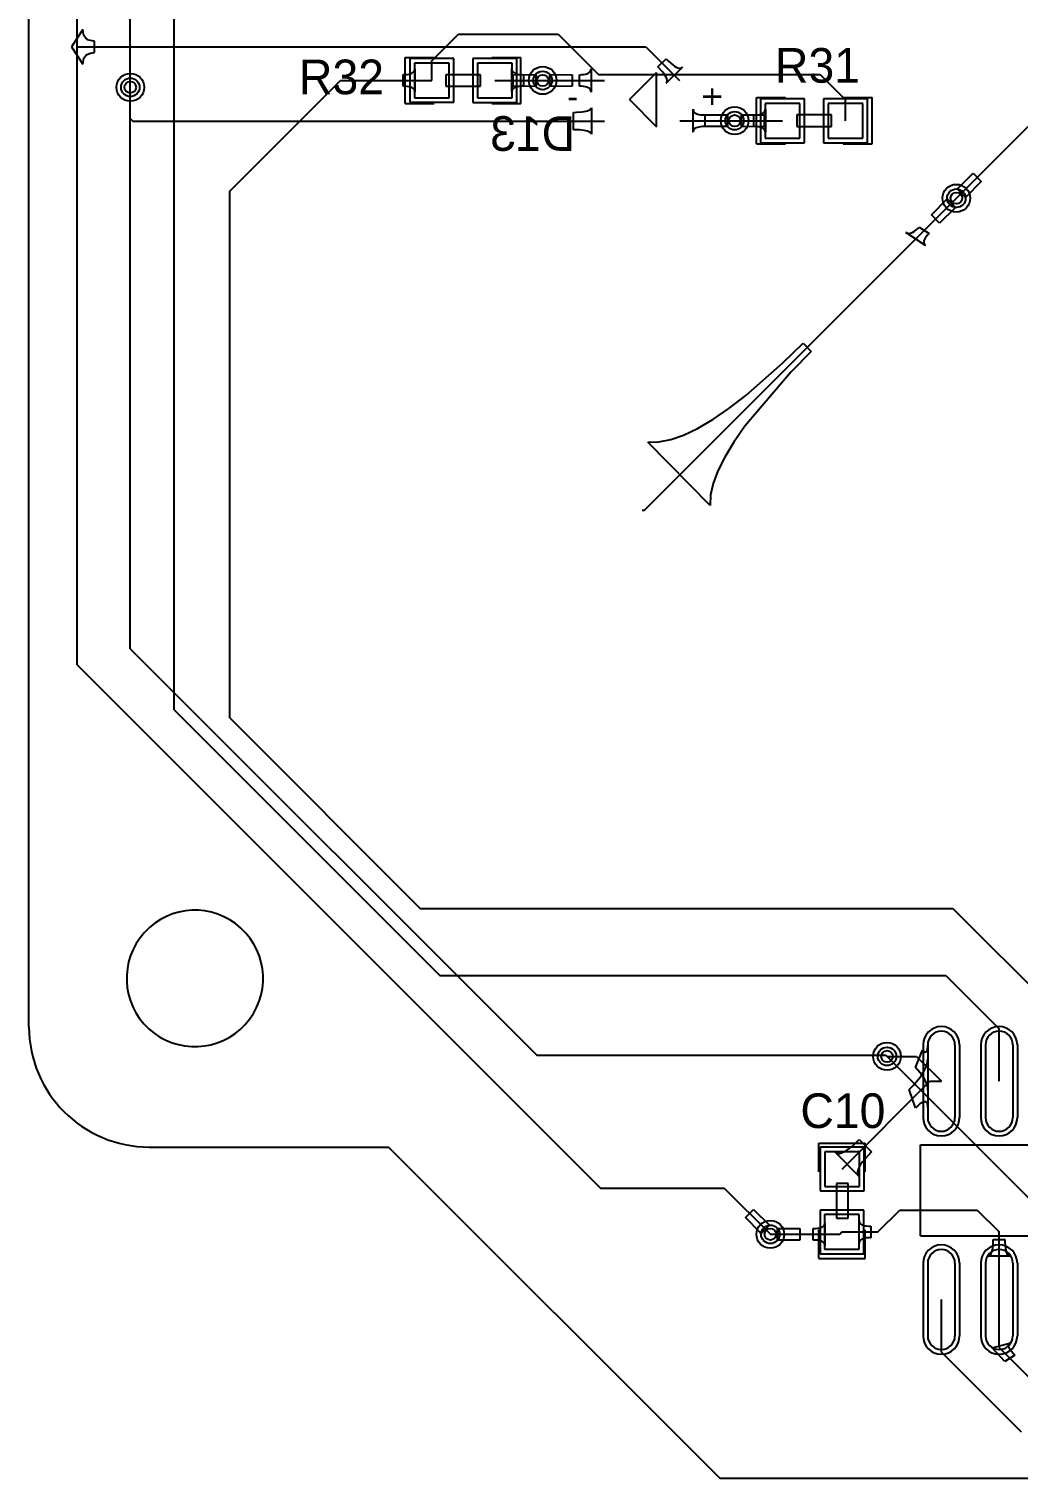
# Model space of a CAD drawing. Extents: x 44 to 130, y 28 to 128.
# Drawn here: x 44.45 to 66.19, y 29.91 to 61.78 of the extents above; entities that cross this region are included whole.
import ezdxf

# ---------------------------------------------------------------- set-up
doc = ezdxf.new("R2010")
doc.units = 0
doc.layers.get('0').update_dxf_attribs({"linetype": 'CONTINUOUS'})
for name, color, linetype in [('BOTTOMLAYER', 5, 'CONTINUOUS'), ('BOTTOMOVERLAY', 54, 'CONTINUOUS'), ('BOTTOMSOLDER', 6, 'CONTINUOUS'), ('KEEPOUTLAYER', 6, 'CONTINUOUS'), ('MULTILAYER', 9, 'CONTINUOUS'), ('TOPLAYER', 1, 'CONTINUOUS'), ('TOPOVERLAY', 2, 'CONTINUOUS'), ('TOPPASTE', 8, 'CONTINUOUS'), ('TOPSOLDER', 216, 'CONTINUOUS')]:
    doc.layers.add(name, color=color, linetype=linetype)

# ---------------------------------------------------------------- blocks, each defined once
blk = doc.blocks.new('0603__9')
at = {"layer": 'TOPLAYER'}
for p, q in [((-1.0668, 0.381), (-1.0668, -0.381)), ((-0.3048, 0.381), (-1.0668, 0.381)), ((-0.3048, -0.381), (-0.3048, 0.381)), ((0.3175, 0.379374), (0.3175, -0.382626)), ((1.0795, 0.379374), (0.3175, 0.379374)), ((1.0795, -0.382626), (1.0795, 0.379374)), ((-1.0668, -0.381), (-0.3048, -0.381)), ((0.3175, -0.382626), (1.0795, -0.382626))]:
    blk.add_line(p, q, dxfattribs=at)
for centre in [(-0.6858, 0), (0.6985, -0.001626)]:
    blk.add_circle(centre, 0, dxfattribs=at)
at = {"layer": 'TOPOVERLAY'}
for p, q in [((-1.27, 0.506374), (-0.635, 0.506374)), ((-1.27, 0.506374), (-1.27, -0.509626)), ((0.635, 0.506374), (1.27, 0.506374)), ((1.27, 0.506374), (1.27, -0.509626)), ((-0.380395, 0.12066), (-0.380395, -0.13334)), ((0.381605, 0.12066), (-0.380395, 0.12066)), ((0.381605, -0.13334), (0.381605, 0.12066)), ((-0.380395, -0.13334), (0.381605, -0.13334)), ((-1.27, -0.509626), (-0.635, -0.509626)), ((0.635, -0.509626), (1.27, -0.509626))]:
    blk.add_line(p, q, dxfattribs=at)
at = {"layer": 'TOPPASTE'}
for p, q in [((-1.0668, 0.381), (-1.0668, -0.381)), ((-0.3048, 0.381), (-1.0668, 0.381)), ((-0.3048, -0.381), (-0.3048, 0.381)), ((0.3175, 0.379374), (0.3175, -0.382626)), ((1.0795, 0.379374), (0.3175, 0.379374)), ((1.0795, -0.382626), (1.0795, 0.379374)), ((-1.0668, -0.381), (-0.3048, -0.381)), ((0.3175, -0.382626), (1.0795, -0.382626))]:
    blk.add_line(p, q, dxfattribs=at)
for centre in [(-0.6858, 0), (0.6985, -0.001626)]:
    blk.add_circle(centre, 0, dxfattribs=at)
at = {"layer": 'TOPSOLDER'}
for p, q in [((-1.1684, 0.4826), (-1.1684, -0.4826)), ((-0.2032, 0.4826), (-1.1684, 0.4826)), ((-0.2032, -0.4826), (-0.2032, 0.4826)), ((0.2159, 0.480974), (0.2159, -0.484226)), ((1.1811, 0.480974), (0.2159, 0.480974)), ((1.1811, -0.484226), (1.1811, 0.480974)), ((-1.1684, -0.4826), (-0.2032, -0.4826)), ((0.2159, -0.484226), (1.1811, -0.484226))]:
    blk.add_line(p, q, dxfattribs=at)
for centre in [(-0.6858, 0), (0.6985, -0.001626)]:
    blk.add_circle(centre, 0, dxfattribs=at)
blk = doc.blocks.new('LED_B_23')
at = {"layer": 'BOTTOMOVERLAY'}
for p, q in [((0.0254, 0.2794), (-0.5715, -0.3175)), ((0.0254, 0.2794), (0.6223, -0.3175)), ((-0.5715, -0.3175), (0.6223, -0.3175))]:
    blk.add_line(p, q, dxfattribs=at)
at = {"layer": 'BOTTOMOVERLAY', "text_generation_flag": 2}
for s, rotation, p in [('-', 90, (0.254, 1.651)), ('+', 180, (-0.127, -1.27))]:
    blk.add_text(s, height=0.5588, rotation=rotation, dxfattribs=at).set_placement(p)
blk = doc.blocks.new('LC_SOP_16_150MIL_62')
at = {"layer": 'TOPLAYER'}
for p, q in [((-4.744997, 1.600002), (-4.744997, 3.200004)), ((-4.144998, 1.600002), (-4.144998, 3.200004)), ((-3.474997, 1.600002), (-3.474997, 3.200004)), ((-2.874998, 1.600002), (-2.874998, 3.200004)), ((-2.204997, 1.600002), (-2.204997, 3.200004)), ((-1.604998, 1.600002), (-1.604998, 3.200004)), ((-0.934997, 1.600002), (-0.934997, 3.200004)), ((-0.334998, 1.600002), (-0.334998, 3.200004)), ((0.335003, 1.600002), (0.335003, 3.200004)), ((0.935002, 1.600002), (0.935002, 3.200004)), ((1.605003, 1.600002), (1.605003, 3.200004)), ((2.205002, 1.600002), (2.205002, 3.200004)), ((2.875003, 1.600002), (2.875003, 3.200004)), ((3.475002, 1.600002), (3.475002, 3.200004)), ((4.145003, 1.600002), (4.145003, 3.200004)), ((4.745002, 1.600002), (4.745002, 3.200004)), ((-4.744997, -3.199999), (-4.744997, -1.599997)), ((-4.144998, -3.199999), (-4.144998, -1.599997)), ((-3.474997, -3.199999), (-3.474997, -1.599997)), ((-2.874998, -3.199999), (-2.874998, -1.599997)), ((-2.204997, -3.199999), (-2.204997, -1.599997)), ((-1.604998, -3.199999), (-1.604998, -1.599997)), ((-0.934997, -3.199999), (-0.934997, -1.599997)), ((-0.334998, -3.199999), (-0.334998, -1.599997)), ((0.335003, -3.199999), (0.335003, -1.599997)), ((0.935002, -3.199999), (0.935002, -1.599997)), ((1.605003, -3.199999), (1.605003, -1.599997)), ((2.205002, -3.199999), (2.205002, -1.599997)), ((2.875003, -3.199999), (2.875003, -1.599997)), ((3.475002, -3.199999), (3.475002, -1.599997)), ((4.145003, -3.199999), (4.145003, -1.599997)), ((4.745002, -3.199999), (4.745002, -1.599997))]:
    blk.add_line(p, q, dxfattribs=at)
for centre in [(-4.444997, 2.400003), (-3.174997, 2.400003), (-1.904997, 2.400003), (-0.634997, 2.400003), (0.635003, 2.400003), (1.905003, 2.400003), (3.175003, 2.400003), (4.445003, 2.400003), (-4.444997, -2.399998), (-3.174997, -2.399998), (-1.904997, -2.399998), (-0.634997, -2.399998), (0.635003, -2.399998), (1.905003, -2.399998), (3.175003, -2.399998), (4.445003, -2.399998)]:
    blk.add_circle(centre, 0, dxfattribs=at)
for centre, start, end in [((-4.444997, 3.200004), 0, -180), ((-3.174997, 3.200004), 0, -180), ((-1.904997, 3.200004), 0, -180), ((-0.634997, 3.200004), 0, -180), ((0.635003, 3.200004), 0, -180), ((1.905003, 3.200004), 0, -180), ((3.175003, 3.200004), 0, -180), ((4.445003, 3.200004), 0, -180), ((-4.444997, 1.600002), -180, 0), ((-3.174997, 1.600002), -180, 0), ((-1.904997, 1.600002), -180, 0), ((-0.634997, 1.600002), -180, 0), ((0.635003, 1.600002), -180, 0), ((1.905003, 1.600002), -180, 0), ((3.175003, 1.600002), -180, 0), ((4.445003, 1.600002), -180, 0), ((-4.444997, -1.599997), 0, -180), ((-3.174997, -1.599997), 0, -180), ((-1.904997, -1.599997), 0, -180), ((-0.634997, -1.599997), 0, -180), ((0.635003, -1.599997), 0, -180), ((1.905003, -1.599997), 0, -180), ((3.175003, -1.599997), 0, -180), ((4.445003, -1.599997), 0, -180), ((-4.444997, -3.199999), -180, 0), ((-3.174997, -3.199999), -180, 0), ((-1.904997, -3.199999), -180, 0), ((-0.634997, -3.199999), -180, 0), ((0.635003, -3.199999), -180, 0), ((1.905003, -3.199999), -180, 0), ((3.175003, -3.199999), -180, 0), ((4.445003, -3.199999), -180, 0)]:
    blk.add_arc(centre, 0.299999, start, end, dxfattribs=at)
at = {"layer": 'TOPOVERLAY'}
for p, q in [((4.9, 1.000001), (-4.9, 1.000001)), ((-4.9, 1.000001), (-4.9, -1.000001)), ((4.9, 1.000001), (4.9, -1.000001)), ((4.9, -1.000001), (-4.9, -1.000001))]:
    blk.add_line(p, q, dxfattribs=at)
blk.add_circle((-4.9, -1.124999), 0.15, dxfattribs=at)
at = {"layer": 'TOPPASTE'}
for p, q in [((-4.744997, 1.600002), (-4.744997, 3.200004)), ((-4.144998, 1.600002), (-4.144998, 3.200004)), ((-3.474997, 1.600002), (-3.474997, 3.200004)), ((-2.874998, 1.600002), (-2.874998, 3.200004)), ((-2.204997, 1.600002), (-2.204997, 3.200004)), ((-1.604998, 1.600002), (-1.604998, 3.200004)), ((-0.934997, 1.600002), (-0.934997, 3.200004)), ((-0.334998, 1.600002), (-0.334998, 3.200004)), ((0.335003, 1.600002), (0.335003, 3.200004)), ((0.935002, 1.600002), (0.935002, 3.200004)), ((1.605003, 1.600002), (1.605003, 3.200004)), ((2.205002, 1.600002), (2.205002, 3.200004)), ((2.875003, 1.600002), (2.875003, 3.200004)), ((3.475002, 1.600002), (3.475002, 3.200004)), ((4.145003, 1.600002), (4.145003, 3.200004)), ((4.745002, 1.600002), (4.745002, 3.200004)), ((-4.744997, -3.199999), (-4.744997, -1.599997)), ((-4.144998, -3.199999), (-4.144998, -1.599997)), ((-3.474997, -3.199999), (-3.474997, -1.599997)), ((-2.874998, -3.199999), (-2.874998, -1.599997)), ((-2.204997, -3.199999), (-2.204997, -1.599997)), ((-1.604998, -3.199999), (-1.604998, -1.599997)), ((-0.934997, -3.199999), (-0.934997, -1.599997)), ((-0.334998, -3.199999), (-0.334998, -1.599997)), ((0.335003, -3.199999), (0.335003, -1.599997)), ((0.935002, -3.199999), (0.935002, -1.599997)), ((1.605003, -3.199999), (1.605003, -1.599997)), ((2.205002, -3.199999), (2.205002, -1.599997)), ((2.875003, -3.199999), (2.875003, -1.599997)), ((3.475002, -3.199999), (3.475002, -1.599997)), ((4.145003, -3.199999), (4.145003, -1.599997)), ((4.745002, -3.199999), (4.745002, -1.599997))]:
    blk.add_line(p, q, dxfattribs=at)
for centre in [(-4.444997, 2.400003), (-3.174997, 2.400003), (-1.904997, 2.400003), (-0.634997, 2.400003), (0.635003, 2.400003), (1.905003, 2.400003), (3.175003, 2.400003), (4.445003, 2.400003), (-4.444997, -2.399998), (-3.174997, -2.399998), (-1.904997, -2.399998), (-0.634997, -2.399998), (0.635003, -2.399998), (1.905003, -2.399998), (3.175003, -2.399998), (4.445003, -2.399998)]:
    blk.add_circle(centre, 0, dxfattribs=at)
for centre, start, end in [((-4.444997, 3.200004), 0, -180), ((-3.174997, 3.200004), 0, -180), ((-1.904997, 3.200004), 0, -180), ((-0.634997, 3.200004), 0, -180), ((0.635003, 3.200004), 0, -180), ((1.905003, 3.200004), 0, -180), ((3.175003, 3.200004), 0, -180), ((4.445003, 3.200004), 0, -180), ((-4.444997, 1.600002), -180, 0), ((-3.174997, 1.600002), -180, 0), ((-1.904997, 1.600002), -180, 0), ((-0.634997, 1.600002), -180, 0), ((0.635003, 1.600002), -180, 0), ((1.905003, 1.600002), -180, 0), ((3.175003, 1.600002), -180, 0), ((4.445003, 1.600002), -180, 0), ((-4.444997, -1.599997), 0, -180), ((-3.174997, -1.599997), 0, -180), ((-1.904997, -1.599997), 0, -180), ((-0.634997, -1.599997), 0, -180), ((0.635003, -1.599997), 0, -180), ((1.905003, -1.599997), 0, -180), ((3.175003, -1.599997), 0, -180), ((4.445003, -1.599997), 0, -180), ((-4.444997, -3.199999), -180, 0), ((-3.174997, -3.199999), -180, 0), ((-1.904997, -3.199999), -180, 0), ((-0.634997, -3.199999), -180, 0), ((0.635003, -3.199999), -180, 0), ((1.905003, -3.199999), -180, 0), ((3.175003, -3.199999), -180, 0), ((4.445003, -3.199999), -180, 0)]:
    blk.add_arc(centre, 0.299999, start, end, dxfattribs=at)
at = {"layer": 'TOPSOLDER'}
for p, q in [((-4.846597, 1.600002), (-4.846597, 3.200004)), ((-4.043398, 1.600002), (-4.043398, 3.200004)), ((-3.576597, 1.600002), (-3.576597, 3.200004)), ((-2.773398, 1.600002), (-2.773398, 3.200004)), ((-2.306597, 1.600002), (-2.306597, 3.200004)), ((-1.503398, 1.600002), (-1.503398, 3.200004)), ((-1.036597, 1.600002), (-1.036597, 3.200004)), ((-0.233398, 1.600002), (-0.233398, 3.200004)), ((0.233403, 1.600002), (0.233403, 3.200004)), ((1.036602, 1.600002), (1.036602, 3.200004)), ((1.503403, 1.600002), (1.503403, 3.200004)), ((2.306602, 1.600002), (2.306602, 3.200004)), ((2.773403, 1.600002), (2.773403, 3.200004)), ((3.576602, 1.600002), (3.576602, 3.200004)), ((4.043403, 1.600002), (4.043403, 3.200004)), ((4.846602, 1.600002), (4.846602, 3.200004)), ((-4.846597, -3.199999), (-4.846597, -1.599997)), ((-4.043398, -3.199999), (-4.043398, -1.599997)), ((-3.576597, -3.199999), (-3.576597, -1.599997)), ((-2.773398, -3.199999), (-2.773398, -1.599997)), ((-2.306597, -3.199999), (-2.306597, -1.599997)), ((-1.503398, -3.199999), (-1.503398, -1.599997)), ((-1.036597, -3.199999), (-1.036597, -1.599997)), ((-0.233398, -3.199999), (-0.233398, -1.599997)), ((0.233403, -3.199999), (0.233403, -1.599997)), ((1.036602, -3.199999), (1.036602, -1.599997)), ((1.503403, -3.199999), (1.503403, -1.599997)), ((2.306602, -3.199999), (2.306602, -1.599997)), ((2.773403, -3.199999), (2.773403, -1.599997)), ((3.576602, -3.199999), (3.576602, -1.599997)), ((4.043403, -3.199999), (4.043403, -1.599997)), ((4.846602, -3.199999), (4.846602, -1.599997))]:
    blk.add_line(p, q, dxfattribs=at)
for centre in [(-4.444997, 2.400003), (-3.174997, 2.400003), (-1.904997, 2.400003), (-0.634997, 2.400003), (0.635003, 2.400003), (1.905003, 2.400003), (3.175003, 2.400003), (4.445003, 2.400003), (-4.444997, -2.399998), (-3.174997, -2.399998), (-1.904997, -2.399998), (-0.634997, -2.399998), (0.635003, -2.399998), (1.905003, -2.399998), (3.175003, -2.399998), (4.445003, -2.399998)]:
    blk.add_circle(centre, 0, dxfattribs=at)
for centre, start, end in [((-4.444997, 3.200004), 0, -180), ((-3.174997, 3.200004), 0, -180), ((-1.904997, 3.200004), 0, -180), ((-0.634997, 3.200004), 0, -180), ((0.635003, 3.200004), 0, -180), ((1.905003, 3.200004), 0, -180), ((3.175003, 3.200004), 0, -180), ((4.445003, 3.200004), 0, -180), ((-4.444997, 1.600002), -180, 0), ((-3.174997, 1.600002), -180, 0), ((-1.904997, 1.600002), -180, 0), ((-0.634997, 1.600002), -180, 0), ((0.635003, 1.600002), -180, 0), ((1.905003, 1.600002), -180, 0), ((3.175003, 1.600002), -180, 0), ((4.445003, 1.600002), -180, 0), ((-4.444997, -1.599997), 0, -180), ((-3.174997, -1.599997), 0, -180), ((-1.904997, -1.599997), 0, -180), ((-0.634997, -1.599997), 0, -180), ((0.635003, -1.599997), 0, -180), ((1.905003, -1.599997), 0, -180), ((3.175003, -1.599997), 0, -180), ((4.445003, -1.599997), 0, -180), ((-4.444997, -3.199999), -180, 0), ((-3.174997, -3.199999), -180, 0), ((-1.904997, -3.199999), -180, 0), ((-0.634997, -3.199999), -180, 0), ((0.635003, -3.199999), -180, 0), ((1.905003, -3.199999), -180, 0), ((3.175003, -3.199999), -180, 0), ((4.445003, -3.199999), -180, 0)]:
    blk.add_arc(centre, 0.401599, start, end, dxfattribs=at)
blk = doc.blocks.new('0603__72')
at = {"layer": 'TOPLAYER'}
for p, q in [((-1.0668, 0.381), (-1.0668, -0.381)), ((-0.3048, 0.381), (-1.0668, 0.381)), ((-0.3048, -0.381), (-0.3048, 0.381)), ((0.3175, 0.379374), (0.3175, -0.382626)), ((1.0795, 0.379374), (0.3175, 0.379374)), ((1.0795, -0.382626), (1.0795, 0.379374)), ((-1.0668, -0.381), (-0.3048, -0.381)), ((0.3175, -0.382626), (1.0795, -0.382626))]:
    blk.add_line(p, q, dxfattribs=at)
for centre in [(-0.6858, 0), (0.6985, -0.001626)]:
    blk.add_circle(centre, 0, dxfattribs=at)
at = {"layer": 'TOPOVERLAY'}
for p, q in [((-0.635, 0.506374), (-1.27, 0.506374)), ((-1.27, 0.506374), (-1.27, -0.509626)), ((1.27, 0.506374), (0.635, 0.506374)), ((1.27, 0.506374), (1.27, -0.509626)), ((-0.380322, 0.125377), (-0.380322, -0.128623)), ((0.381678, 0.125377), (-0.380322, 0.125377)), ((0.381678, -0.128623), (0.381678, 0.125377)), ((-0.380322, -0.128623), (0.381678, -0.128623)), ((-0.635, -0.509626), (-1.27, -0.509626)), ((1.27, -0.509626), (0.635, -0.509626))]:
    blk.add_line(p, q, dxfattribs=at)
at = {"layer": 'TOPPASTE'}
for p, q in [((-1.0668, 0.381), (-1.0668, -0.381)), ((-0.3048, 0.381), (-1.0668, 0.381)), ((-0.3048, -0.381), (-0.3048, 0.381)), ((0.3175, 0.379374), (0.3175, -0.382626)), ((1.0795, 0.379374), (0.3175, 0.379374)), ((1.0795, -0.382626), (1.0795, 0.379374)), ((-1.0668, -0.381), (-0.3048, -0.381)), ((0.3175, -0.382626), (1.0795, -0.382626))]:
    blk.add_line(p, q, dxfattribs=at)
for centre in [(-0.6858, 0), (0.6985, -0.001626)]:
    blk.add_circle(centre, 0, dxfattribs=at)
at = {"layer": 'TOPSOLDER'}
for p, q in [((-1.1684, 0.4826), (-1.1684, -0.4826)), ((-0.2032, 0.4826), (-1.1684, 0.4826)), ((-0.2032, -0.4826), (-0.2032, 0.4826)), ((0.2159, 0.480974), (0.2159, -0.484226)), ((1.1811, 0.480974), (0.2159, 0.480974)), ((1.1811, -0.484226), (1.1811, 0.480974)), ((-1.1684, -0.4826), (-0.2032, -0.4826)), ((0.2159, -0.484226), (1.1811, -0.484226))]:
    blk.add_line(p, q, dxfattribs=at)
for centre in [(-0.6858, 0), (0.6985, -0.001626)]:
    blk.add_circle(centre, 0, dxfattribs=at)
blk = doc.blocks.new('0603__73')
at = {"layer": 'TOPLAYER'}
for p, q in [((-1.0668, 0.381), (-1.0668, -0.381)), ((-0.3048, 0.381), (-1.0668, 0.381)), ((-0.3048, -0.381), (-0.3048, 0.381)), ((0.3175, 0.379374), (0.3175, -0.382626)), ((1.0795, 0.379374), (0.3175, 0.379374)), ((1.0795, -0.382626), (1.0795, 0.379374)), ((-1.0668, -0.381), (-0.3048, -0.381)), ((0.3175, -0.382626), (1.0795, -0.382626))]:
    blk.add_line(p, q, dxfattribs=at)
for centre in [(-0.6858, 0), (0.6985, -0.001626)]:
    blk.add_circle(centre, 0, dxfattribs=at)
at = {"layer": 'TOPOVERLAY'}
for p, q in [((-1.27, 0.506374), (-0.635, 0.506374)), ((-1.27, -0.509626), (-1.27, 0.506374)), ((0.635, 0.506374), (1.27, 0.506374)), ((1.27, -0.509626), (1.27, 0.506374)), ((-0.380261, 0.125265), (-0.380261, -0.128735)), ((0.381739, 0.125265), (-0.380261, 0.125265)), ((0.381739, -0.128735), (0.381739, 0.125265)), ((-0.380261, -0.128735), (0.381739, -0.128735)), ((-1.27, -0.509626), (-0.635, -0.509626)), ((0.635, -0.509626), (1.27, -0.509626))]:
    blk.add_line(p, q, dxfattribs=at)
at = {"layer": 'TOPPASTE'}
for p, q in [((-1.0668, 0.381), (-1.0668, -0.381)), ((-0.3048, 0.381), (-1.0668, 0.381)), ((-0.3048, -0.381), (-0.3048, 0.381)), ((0.3175, 0.379374), (0.3175, -0.382626)), ((1.0795, 0.379374), (0.3175, 0.379374)), ((1.0795, -0.382626), (1.0795, 0.379374)), ((-1.0668, -0.381), (-0.3048, -0.381)), ((0.3175, -0.382626), (1.0795, -0.382626))]:
    blk.add_line(p, q, dxfattribs=at)
for centre in [(-0.6858, 0), (0.6985, -0.001626)]:
    blk.add_circle(centre, 0, dxfattribs=at)
at = {"layer": 'TOPSOLDER'}
for p, q in [((-1.1684, 0.4826), (-1.1684, -0.4826)), ((-0.2032, 0.4826), (-1.1684, 0.4826)), ((-0.2032, -0.4826), (-0.2032, 0.4826)), ((0.2159, 0.480974), (0.2159, -0.484226)), ((1.1811, 0.480974), (0.2159, 0.480974)), ((1.1811, -0.484226), (1.1811, 0.480974)), ((-1.1684, -0.4826), (-0.2032, -0.4826)), ((0.2159, -0.484226), (1.1811, -0.484226))]:
    blk.add_line(p, q, dxfattribs=at)
for centre in [(-0.6858, 0), (0.6985, -0.001626)]:
    blk.add_circle(centre, 0, dxfattribs=at)

msp = doc.modelspace()

# ---------------------------------------------------------------- linework, layer by layer
at = {"layer": 'BOTTOMLAYER'}
for p, q in [((45.509401, 61.382199), (45.509401, 79.441599)), ((45.636401, 61.763199), (45.382401, 61.382199)), ((45.638941, 61.714939), (45.636401, 61.763199)), ((45.646561, 61.671759), (45.638941, 61.714939)), ((45.659261, 61.633659), (45.646561, 61.671759)), ((45.677041, 61.600639), (45.659261, 61.633659)), ((45.699901, 61.572699), (45.677041, 61.600639)), ((45.727841, 61.549839), (45.699901, 61.572699)), ((45.760861, 61.532059), (45.727841, 61.549839)), ((45.798961, 61.519359), (45.760861, 61.532059)), ((45.842141, 61.511739), (45.798961, 61.519359)), ((45.890401, 61.509199), (45.842141, 61.511739)), ((45.890401, 61.255199), (45.890401, 61.509199)), ((45.382401, 61.382199), (45.382401, 61.382199)), ((45.382401, 61.382199), (45.382401, 61.382199)), ((45.382401, 61.382199), (45.382401, 61.382199)), ((45.382401, 61.382199), (45.382401, 61.382199)), ((45.382401, 61.382199), (45.382401, 61.382199)), ((45.382401, 61.382199), (45.382401, 61.382199)), ((45.382401, 61.382199), (45.382401, 61.382199)), ((45.382401, 61.382199), (45.382401, 61.382199)), ((45.382401, 61.382199), (45.382401, 61.382199)), ((45.382401, 61.382199), (45.382401, 61.382199)), ((45.382401, 61.382199), (45.636401, 61.001199)), ((45.509401, 61.382199), (58.014601, 61.382199)), ((45.509401, 47.793199), (45.509401, 61.382199)), ((45.677041, 61.163759), (45.699901, 61.191699)), ((45.699901, 61.191699), (45.727841, 61.214559)), ((45.727841, 61.214559), (45.760861, 61.232339)), ((45.760861, 61.232339), (45.798961, 61.245039)), ((45.798961, 61.245039), (45.842141, 61.252659)), ((45.842141, 61.252659), (45.890401, 61.255199)), ((58.014601, 61.382199), (58.755501, 60.641299)), ((45.636401, 61.001199), (45.638941, 61.049459)), ((45.638941, 61.049459), (45.646561, 61.092639)), ((45.646561, 61.092639), (45.659261, 61.130739)), ((45.659261, 61.130739), (45.677041, 61.163759)), ((56.798096, 60.852253), (56.805807, 60.873843)), ((56.805807, 60.873843), (56.808378, 60.897973)), ((56.808378, 60.897973), (56.808378, 60.389973)), ((58.276724, 60.94047), (58.45633, 61.120076)), ((58.370729, 60.839403), (58.276724, 60.94047)), ((58.45633, 61.120076), (58.508689, 61.069482)), ((58.815539, 60.937422), (58.459378, 60.581261)), ((58.508689, 61.069482), (58.602451, 60.989845)), ((58.602451, 60.989845), (58.64385, 60.960803)), ((58.64385, 60.960803), (58.681597, 60.938946)), ((58.681597, 60.938946), (58.715692, 60.924272)), ((58.715692, 60.924272), (58.746133, 60.916784)), ((58.746133, 60.916784), (58.772923, 60.91648)), ((58.772923, 60.91648), (58.796057, 60.923358)), ((58.796057, 60.923358), (58.815539, 60.937422)), ((55.743975, 60.643973), (57.101826, 60.643973)), ((55.898217, 60.511685), (55.898217, 60.776261)), ((55.898217, 60.776261), (55.903952, 60.775256)), ((55.903952, 60.775256), (55.91935, 60.774356)), ((55.91935, 60.774356), (56.390278, 60.770973)), ((56.390278, 60.770973), (56.390278, 60.516973)), ((56.55133, 60.770973), (56.600169, 60.772243)), ((56.55133, 60.516973), (56.55133, 60.770973)), ((56.600169, 60.772243), (56.643867, 60.776053)), ((56.643867, 60.776053), (56.682424, 60.782403)), ((56.682424, 60.782403), (56.71584, 60.791293)), ((56.71584, 60.791293), (56.744116, 60.802723)), ((56.744116, 60.802723), (56.76725, 60.816693)), ((56.76725, 60.816693), (56.785243, 60.833203)), ((56.785243, 60.833203), (56.798096, 60.852253)), ((58.406955, 60.794349), (58.370729, 60.839403)), ((58.435997, 60.752949), (58.406955, 60.794349)), ((58.457854, 60.715202), (58.435997, 60.752949)), ((58.472527, 60.681108), (58.457854, 60.715202)), ((58.459378, 60.581261), (58.473442, 60.600742)), ((58.480015, 60.650666), (58.472527, 60.681108)), ((58.473442, 60.600742), (58.48032, 60.623877)), ((58.48032, 60.623877), (58.480015, 60.650666)), ((46.677801, 59.807399), (46.677801, 60.493199)), ((56.390278, 60.516973), (55.898217, 60.511685)), ((56.600169, 60.515703), (56.55133, 60.516973)), ((56.643867, 60.511893), (56.600169, 60.515703)), ((56.682424, 60.505543), (56.643867, 60.511893)), ((56.71584, 60.496653), (56.682424, 60.505543)), ((56.744116, 60.485223), (56.71584, 60.496653)), ((56.76725, 60.471253), (56.744116, 60.485223)), ((56.785243, 60.454743), (56.76725, 60.471253)), ((56.798096, 60.435693), (56.785243, 60.454743)), ((56.805807, 60.414103), (56.798096, 60.435693)), ((56.808378, 60.389973), (56.805807, 60.414103)), ((56.42433, 59.942799), (56.490878, 59.943799)), ((56.42433, 59.561799), (56.42433, 59.942799)), ((56.490878, 59.943799), (56.605576, 59.95181)), ((56.605576, 59.95181), (56.65373, 59.958818)), ((56.65373, 59.958818), (56.695749, 59.96783)), ((56.695749, 59.96783), (56.731639, 59.978844)), ((56.731639, 59.978844), (56.761395, 59.991861)), ((56.761395, 59.991861), (56.78502, 60.00688)), ((56.78502, 60.00688), (56.802513, 60.023901)), ((56.802513, 60.023901), (56.813874, 60.042925)), ((56.813874, 60.042925), (56.813874, 59.461672)), ((59.051624, 59.504224), (59.051624, 60.012224)), ((59.051624, 60.012224), (59.054195, 59.988094)), ((59.054195, 59.988094), (59.061906, 59.966504)), ((59.061906, 59.966504), (59.074759, 59.947454)), ((59.074759, 59.947454), (59.092752, 59.930944)), ((59.092752, 59.930944), (59.115886, 59.916974)), ((59.115886, 59.916974), (59.144162, 59.905544)), ((59.144162, 59.905544), (59.177578, 59.896654)), ((46.677801, 59.807399), (46.732901, 59.752299)), ((46.677801, 48.148799), (46.677801, 59.807399)), ((46.732901, 59.752299), (57.104501, 59.752299)), ((58.761427, 59.758224), (59.963627, 59.758224)), ((59.115886, 59.599474), (59.092752, 59.585504)), ((59.144162, 59.610904), (59.115886, 59.599474)), ((59.177578, 59.619794), (59.144162, 59.610904)), ((59.177578, 59.896654), (59.216135, 59.890304)), ((59.216135, 59.626144), (59.177578, 59.619794)), ((59.216135, 59.890304), (59.259833, 59.886494)), ((59.259833, 59.629954), (59.216135, 59.626144)), ((59.259833, 59.886494), (59.308672, 59.885224)), ((59.308672, 59.631224), (59.259833, 59.629954)), ((59.308672, 59.885224), (59.308672, 59.631224)), ((59.317324, 59.885224), (59.809385, 59.890513)), ((59.317324, 59.631224), (59.317324, 59.885224)), ((59.788252, 59.627841), (59.317324, 59.631224)), ((59.80365, 59.626942), (59.788252, 59.627841)), ((59.809385, 59.625936), (59.80365, 59.626942)), ((59.809385, 59.890513), (59.809385, 59.625936)), ((56.551294, 59.557793), (56.42433, 59.561799)), ((56.605576, 59.552787), (56.551294, 59.557793)), ((56.65373, 59.545779), (56.605576, 59.552787)), ((56.695749, 59.536767), (56.65373, 59.545779)), ((56.731639, 59.525753), (56.695749, 59.536767)), ((56.761395, 59.512736), (56.731639, 59.525753)), ((56.78502, 59.497717), (56.761395, 59.512736)), ((56.802513, 59.480696), (56.78502, 59.497717)), ((56.813874, 59.461672), (56.802513, 59.480696)), ((59.054195, 59.528354), (59.051624, 59.504224)), ((59.061906, 59.549944), (59.054195, 59.528354)), ((59.074759, 59.568994), (59.061906, 59.549944)), ((59.092752, 59.585504), (59.074759, 59.568994)), ((57.980801, 51.196799), (64.838801, 58.054799)), ((64.291992, 57.687596), (64.636195, 58.039277)), ((64.636195, 58.039277), (64.823279, 57.852193)), ((64.471598, 57.50799), (64.291992, 57.687596)), ((64.806987, 57.838594), (64.471598, 57.50799)), ((64.818511, 57.848845), (64.806987, 57.838594)), ((64.823279, 57.852193), (64.818511, 57.848845)), ((63.949534, 57.352278), (63.984337, 57.381727)), ((63.984337, 57.381727), (64.020703, 57.416306)), ((64.020703, 57.416306), (64.238795, 57.275186)), ((64.160497, 57.016653), (63.727233, 57.301394)), ((63.727233, 57.301394), (63.749563, 57.289799)), ((63.749563, 57.289799), (63.773451, 57.283332)), ((63.773451, 57.283332), (63.7989, 57.281996)), ((63.7989, 57.281996), (63.825907, 57.285791)), ((63.825907, 57.285791), (63.854475, 57.294716)), ((63.854475, 57.294716), (63.884602, 57.308773)), ((63.884602, 57.308773), (63.916288, 57.32796)), ((63.916288, 57.32796), (63.949534, 57.352278)), ((64.125691, 57.117023), (64.120819, 57.092327)), ((64.120819, 57.092327), (64.121863, 57.069939)), ((64.121863, 57.069939), (64.128825, 57.049866)), ((64.136478, 57.144034), (64.125691, 57.117023)), ((64.128825, 57.049866), (64.141703, 57.032103)), ((64.153184, 57.173355), (64.136478, 57.144034)), ((64.175803, 57.204986), (64.153184, 57.173355)), ((64.204339, 57.23893), (64.175803, 57.204986)), ((64.238795, 57.275186), (64.204339, 57.23893)), ((64.141703, 57.032103), (64.160497, 57.016653)), ((61.027188, 54.4352), (61.469885, 54.865488)), ((61.469885, 54.865488), (61.645173, 54.681565)), ((61.645173, 54.681565), (61.210015, 54.234786)), ((61.210015, 54.234786), (60.188912, 53.039386)), ((60.20927, 53.716555), (61.027188, 54.4352)), ((59.834051, 53.428199), (60.20927, 53.716555)), ((59.481321, 53.187153), (59.834051, 53.428199)), ((58.843339, 52.846991), (59.151086, 52.993417)), ((59.151086, 52.993417), (59.481321, 53.187153)), ((60.188912, 53.039386), (59.943337, 52.689229)), ((58.055058, 52.691576), (58.295327, 52.696072)), ((59.426391, 51.300786), (58.055058, 52.691576)), ((58.295327, 52.696072), (58.558087, 52.747878)), ((58.558087, 52.747878), (58.843339, 52.846991)), ((59.943337, 52.689229), (59.745156, 52.363228)), ((59.745156, 52.363228), (59.594372, 52.061384)), ((59.594372, 52.061384), (59.490983, 51.783696)), ((59.490983, 51.783696), (59.434989, 51.530164)), ((59.434989, 51.530164), (59.426391, 51.300786)), ((57.930001, 51.196799), (57.980801, 51.196799)), ((46.677801, 48.148799), (55.618601, 39.207999)), ((45.509401, 47.793199), (57.015601, 36.286999)), ((55.618601, 39.207999), (63.289401, 39.207999)), ((63.289401, 39.207999), (63.314801, 39.182599)), ((63.314801, 39.182599), (69.588598, 32.908801)), ((57.015601, 36.286999), (59.733401, 36.286999)), ((59.733401, 36.286999), (60.749401, 35.270999)), ((60.202592, 35.638202), (60.382198, 35.817807)), ((60.382198, 35.817807), (60.733882, 35.473607)), ((60.533196, 35.30281), (60.202592, 35.638202)), ((60.733882, 35.473607), (60.546793, 35.286518)), ((60.543448, 35.291286), (60.533196, 35.30281)), ((60.546793, 35.286518), (60.543448, 35.291286))]:
    msp.add_line(p, q, dxfattribs=at)
for centre, radius in [((46.677801, 60.493199), 0.2032), ((46.677801, 60.493199), 0.127), ((55.743975, 60.643973), 0.2032), ((55.743975, 60.643973), 0.127), ((59.963627, 59.758224), 0.2032), ((59.963627, 59.758224), 0.127), ((64.838801, 58.054799), 0.2032), ((64.838801, 58.054799), 0.127), ((63.314801, 39.182599), 0.2032), ((63.314801, 39.182599), 0.127), ((60.749401, 35.270999), 0.2032), ((60.749401, 35.270999), 0.127)]:
    msp.add_circle(centre, radius, dxfattribs=at)
at = {"layer": 'BOTTOMSOLDER'}
for centre, radius in [((55.743975, 60.643973), 0.3048), ((46.677801, 60.493199), 0.3048), ((46.677801, 60.493199), 0.127), ((55.743975, 60.643973), 0.127), ((59.963627, 59.758224), 0.3048), ((59.963627, 59.758224), 0.127), ((64.838801, 58.054799), 0.3048), ((64.838801, 58.054799), 0.127), ((63.314801, 39.182599), 0.3048), ((63.314801, 39.182599), 0.127), ((60.749401, 35.270999), 0.3048), ((60.749401, 35.270999), 0.127)]:
    msp.add_circle(centre, radius, dxfattribs=at)
at = {"layer": 'KEEPOUTLAYER'}
for p, q in [((44.45, 60.004449), (44.45, 99.431399)), ((44.45, 39.831599), (44.45, 60.004449)), ((47.0916, 37.189999), (52.356799, 37.189999)), ((52.356799, 37.189999), (59.635199, 29.911599)), ((59.635199, 29.911599), (115.413599, 29.911599))]:
    msp.add_line(p, q, dxfattribs=at)
for centre, radius, start, end in [((48.097011, 40.897813), 1.5, 137.562, 137.52), ((47.0916, 39.831599), 2.6416, 180, 270)]:
    msp.add_arc(centre, radius, start, end, dxfattribs=at)
at = {"layer": 'MULTILAYER'}
for centre, radius in [((46.677801, 60.493199), 0.2032), ((46.677801, 60.493199), 0.127), ((55.743975, 60.643973), 0.2032), ((55.743975, 60.643973), 0.127), ((59.963627, 59.758224), 0.2032), ((59.963627, 59.758224), 0.127), ((64.838801, 58.054799), 0.2032), ((64.838801, 58.054799), 0.127), ((63.314801, 39.182599), 0.2032), ((63.314801, 39.182599), 0.127), ((60.749401, 35.270999), 0.2032), ((60.749401, 35.270999), 0.127)]:
    msp.add_circle(centre, radius, dxfattribs=at)
at = {"layer": 'TOPLAYER'}
for p, q in [((47.643001, 46.802599), (47.643001, 75.250599)), ((46.677801, 60.493199), (46.677801, 62.347399)), ((53.307201, 61.077399), (53.891401, 61.661599)), ((53.891401, 61.661599), (56.084201, 61.661599)), ((56.084201, 61.661599), (56.973201, 60.772599)), ((64.838801, 58.054799), (68.572601, 61.788599)), ((52.922267, 60.853879), (52.929978, 60.875469)), ((52.929978, 60.875469), (52.932548, 60.899599)), ((52.932548, 60.899599), (52.932548, 60.391599)), ((53.307201, 60.645599), (53.307201, 61.077399)), ((55.066154, 60.389973), (55.066154, 60.897973)), ((55.066154, 60.897973), (55.068724, 60.873843)), ((55.068724, 60.873843), (55.076435, 60.852253)), ((48.862201, 58.207199), (51.300601, 60.645599)), ((51.300601, 60.645599), (53.307201, 60.645599)), ((52.6755, 60.772599), (52.72434, 60.773869)), ((52.6755, 60.518599), (52.6755, 60.772599)), ((52.72434, 60.773869), (52.768038, 60.777679)), ((52.768038, 60.777679), (52.806595, 60.784029)), ((52.806595, 60.784029), (52.840011, 60.792919)), ((52.840011, 60.792919), (52.868286, 60.804349)), ((52.868286, 60.804349), (52.891421, 60.818319)), ((52.891421, 60.818319), (52.909414, 60.834829)), ((52.909414, 60.834829), (52.922267, 60.853879)), ((54.691501, 60.643973), (55.743975, 60.643973)), ((55.076435, 60.852253), (55.089288, 60.833203)), ((55.089288, 60.833203), (55.107281, 60.816693)), ((55.097672, 60.770973), (55.589734, 60.776261)), ((55.097672, 60.516973), (55.097672, 60.770973)), ((55.107281, 60.816693), (55.130416, 60.802723)), ((55.130416, 60.802723), (55.158691, 60.791293)), ((55.158691, 60.791293), (55.192107, 60.782403)), ((55.192107, 60.782403), (55.230664, 60.776053)), ((55.230664, 60.776053), (55.274362, 60.772243)), ((55.274362, 60.772243), (55.323202, 60.770973)), ((55.323202, 60.770973), (55.323202, 60.516973)), ((55.589734, 60.776261), (55.589734, 60.511685)), ((56.973201, 60.772599), (61.843227, 60.772599)), ((61.843227, 60.772599), (62.400401, 60.215424)), ((52.72434, 60.517329), (52.6755, 60.518599)), ((52.768038, 60.513519), (52.72434, 60.517329)), ((52.806595, 60.507169), (52.768038, 60.513519)), ((52.840011, 60.498279), (52.806595, 60.507169)), ((52.868286, 60.486849), (52.840011, 60.498279)), ((52.891421, 60.472879), (52.868286, 60.486849)), ((52.909414, 60.456369), (52.891421, 60.472879)), ((52.922267, 60.437319), (52.909414, 60.456369)), ((52.929978, 60.415729), (52.922267, 60.437319)), ((52.932548, 60.391599), (52.929978, 60.415729)), ((55.068724, 60.414103), (55.066154, 60.389973)), ((55.076435, 60.435693), (55.068724, 60.414103)), ((55.089288, 60.454743), (55.076435, 60.435693)), ((55.107281, 60.471253), (55.089288, 60.454743)), ((55.568601, 60.51359), (55.097672, 60.516973)), ((55.130416, 60.485223), (55.107281, 60.471253)), ((55.158691, 60.496653), (55.130416, 60.485223)), ((55.192107, 60.505543), (55.158691, 60.496653)), ((55.230664, 60.511893), (55.192107, 60.505543)), ((55.274362, 60.515703), (55.230664, 60.511893)), ((55.323202, 60.516973), (55.274362, 60.515703)), ((55.583999, 60.512691), (55.568601, 60.51359)), ((55.589734, 60.511685), (55.583999, 60.512691)), ((60.515495, 59.896654), (60.548911, 59.905544)), ((60.548911, 59.905544), (60.577186, 59.916974)), ((60.577186, 59.916974), (60.600321, 59.930944)), ((60.600321, 59.930944), (60.618314, 59.947454)), ((60.618314, 59.947454), (60.631167, 59.966504)), ((60.631167, 59.966504), (60.638878, 59.988094)), ((60.638878, 59.988094), (60.641448, 60.012224)), ((60.641448, 60.012224), (60.641448, 59.504224)), ((62.400401, 59.756599), (62.400401, 60.215424)), ((59.963627, 59.758224), (61.016101, 59.758224)), ((60.117868, 59.625936), (60.117868, 59.890513)), ((60.117868, 59.890513), (60.123603, 59.889507)), ((60.60993, 59.631224), (60.117868, 59.625936)), ((60.123603, 59.889507), (60.139001, 59.888608)), ((60.139001, 59.888608), (60.60993, 59.885224)), ((60.3844, 59.885224), (60.43324, 59.886494)), ((60.3844, 59.631224), (60.3844, 59.885224)), ((60.43324, 59.629954), (60.3844, 59.631224)), ((60.43324, 59.886494), (60.476938, 59.890304)), ((60.476938, 59.626144), (60.43324, 59.629954)), ((60.476938, 59.890304), (60.515495, 59.896654)), ((60.515495, 59.619794), (60.476938, 59.626144)), ((60.548911, 59.610904), (60.515495, 59.619794)), ((60.577186, 59.599474), (60.548911, 59.610904)), ((60.600321, 59.585504), (60.577186, 59.599474)), ((60.60993, 59.885224), (60.60993, 59.631224)), ((60.618314, 59.568994), (60.600321, 59.585504)), ((60.631167, 59.549944), (60.618314, 59.568994)), ((60.638878, 59.528354), (60.631167, 59.549944)), ((60.641448, 59.504224), (60.638878, 59.528354)), ((64.870614, 58.271004), (65.206004, 58.601607)), ((65.38561, 58.422002), (65.041407, 58.070321)), ((65.206004, 58.601607), (65.38561, 58.422002)), ((48.862201, 46.624799), (48.862201, 58.207199)), ((64.854323, 58.257404), (64.85909, 58.260752)), ((65.041407, 58.070321), (64.854323, 58.257404)), ((64.85909, 58.260752), (64.870614, 58.271004)), ((47.643001, 46.802599), (53.485001, 40.960599)), ((48.862201, 46.624799), (53.053201, 42.433799)), ((53.053201, 42.433799), (64.762601, 42.433799)), ((64.762601, 42.433799), (67.048598, 40.147801)), ((53.485001, 40.960599), (64.610201, 40.960599)), ((64.610201, 40.960599), (65.778598, 39.792201)), ((65.778598, 38.636197), (65.778598, 39.792201)), ((63.939677, 38.935711), (64.0969, 39.317303)), ((64.0969, 39.317303), (64.118795, 39.297684)), ((64.118795, 39.297684), (64.138383, 39.284915)), ((64.138383, 39.284915), (64.155668, 39.279002)), ((64.155668, 39.279002), (64.170649, 39.279942)), ((64.170649, 39.279942), (64.183324, 39.287732)), ((64.183324, 39.287732), (64.193694, 39.302378)), ((64.193694, 39.302378), (64.201761, 39.323876)), ((64.201761, 39.323876), (64.207522, 39.352225)), ((64.207522, 39.352225), (64.210979, 39.387429)), ((64.210979, 39.387429), (64.212132, 39.429487)), ((64.212132, 39.429487), (64.212132, 38.441935)), ((63.314801, 39.182599), (63.962196, 39.182599)), ((64.037761, 38.828774), (63.939677, 38.935711)), ((63.962196, 39.182599), (64.508598, 38.636197)), ((64.110342, 38.826613), (64.146986, 38.892556)), ((64.146986, 38.892556), (64.175488, 38.955683)), ((64.175488, 38.955683), (64.195846, 39.015995)), ((64.195846, 39.015995), (64.208061, 39.073493)), ((64.208061, 39.073493), (64.212132, 39.128172)), ((64.212132, 39.128172), (64.212132, 38.050541)), ((62.325827, 36.706099), (64.255924, 38.636197)), ((63.882333, 38.534675), (64.012623, 38.686275)), ((64.012623, 38.686275), (64.065554, 38.757852)), ((64.07863, 38.776839), (64.037761, 38.828774)), ((64.065554, 38.757852), (64.110342, 38.826613)), ((64.114048, 38.725927), (64.07863, 38.776839)), ((64.144017, 38.676039), (64.114048, 38.725927)), ((64.168538, 38.627172), (64.144017, 38.676039)), ((64.187611, 38.579328), (64.168538, 38.627172)), ((64.201233, 38.532509), (64.187611, 38.579328)), ((64.255924, 38.636197), (64.508598, 38.636197)), ((63.804973, 38.454653), (63.882333, 38.534675)), ((63.939677, 38.050541), (63.804973, 38.454653)), ((64.209407, 38.48671), (64.201233, 38.532509)), ((64.212132, 38.441935), (64.209407, 38.48671)), ((63.991444, 38.099583), (63.939677, 38.050541)), ((64.037761, 38.137727), (63.991444, 38.099583)), ((64.07863, 38.164973), (64.037761, 38.137727)), ((64.114048, 38.181321), (64.07863, 38.164973)), ((64.144017, 38.186769), (64.114048, 38.181321)), ((64.168538, 38.181321), (64.144017, 38.186769)), ((64.187611, 38.164973), (64.168538, 38.181321)), ((64.201233, 38.137727), (64.187611, 38.164973)), ((64.209407, 38.099583), (64.201233, 38.137727)), ((64.212132, 38.050541), (64.209407, 38.099583)), ((62.552171, 37.212506), (62.703527, 37.353207)), ((62.703527, 37.353207), (62.972935, 37.083799)), ((62.700479, 36.544984), (62.164712, 37.080751)), ((62.164712, 37.080751), (62.194072, 37.059504)), ((62.194072, 37.059504), (62.228882, 37.049032)), ((62.228882, 37.049032), (62.269141, 37.049337)), ((62.269141, 37.049337), (62.314849, 37.060419)), ((62.314849, 37.060419), (62.366004, 37.082275)), ((62.366004, 37.082275), (62.422611, 37.114909)), ((62.422611, 37.114909), (62.484668, 37.158318)), ((62.484668, 37.158318), (62.552171, 37.212506)), ((62.897197, 37.005397), (62.778046, 36.86494)), ((62.972935, 37.083799), (62.897197, 37.005397)), ((62.669064, 36.649414), (62.66876, 36.609155)), ((62.680146, 36.695121), (62.669064, 36.649414)), ((62.702003, 36.746277), (62.680146, 36.695121)), ((62.734637, 36.802883), (62.702003, 36.746277)), ((62.778046, 36.86494), (62.734637, 36.802883)), ((62.66876, 36.609155), (62.679232, 36.574344)), ((62.679232, 36.574344), (62.700479, 36.544984)), ((63.111601, 35.321799), (63.594201, 35.804399)), ((63.594201, 35.804399), (65.296001, 35.804399)), ((65.296001, 35.804399), (65.778598, 35.321801)), ((60.903642, 35.138711), (60.903642, 35.403287)), ((60.903642, 35.403287), (60.909378, 35.402281)), ((60.909378, 35.402281), (60.924775, 35.401382)), ((60.924775, 35.401382), (61.395704, 35.397999)), ((61.395704, 35.397999), (61.395704, 35.143999)), ((61.6925, 35.397999), (61.74134, 35.399269)), ((61.6925, 35.143999), (61.6925, 35.397999)), ((61.74134, 35.399269), (61.785038, 35.403079)), ((61.785038, 35.403079), (61.823595, 35.409429)), ((61.823595, 35.409429), (61.857011, 35.418319)), ((61.857011, 35.418319), (61.885286, 35.429749)), ((61.885286, 35.429749), (61.908421, 35.443719)), ((61.908421, 35.443719), (61.926414, 35.460229)), ((61.926414, 35.460229), (61.939267, 35.479279)), ((61.939267, 35.479279), (61.946978, 35.500869)), ((61.946978, 35.500869), (61.949548, 35.524999)), ((61.949548, 35.524999), (61.949548, 35.016999)), ((62.698854, 35.067799), (62.698854, 35.575799)), ((62.698854, 35.575799), (62.701424, 35.551669)), ((62.701424, 35.551669), (62.709135, 35.530079)), ((62.709135, 35.530079), (62.721988, 35.511029)), ((62.721988, 35.511029), (62.739981, 35.494519)), ((62.739981, 35.494519), (62.763116, 35.480549)), ((62.763116, 35.480549), (62.791391, 35.469119)), ((62.791391, 35.469119), (62.824807, 35.460229)), ((62.824807, 35.460229), (62.863364, 35.453879)), ((62.863364, 35.453879), (62.907062, 35.450069)), ((62.907062, 35.450069), (62.955902, 35.448799)), ((62.955902, 35.448799), (62.955902, 35.194799)), ((60.749401, 35.270999), (62.273401, 35.270999)), ((61.395704, 35.143999), (60.903642, 35.138711)), ((61.74134, 35.142729), (61.6925, 35.143999)), ((61.785038, 35.138919), (61.74134, 35.142729)), ((61.823595, 35.132569), (61.785038, 35.138919)), ((61.857011, 35.123679), (61.823595, 35.132569)), ((61.885286, 35.112249), (61.857011, 35.123679)), ((61.908421, 35.098279), (61.885286, 35.112249)), ((61.926414, 35.081769), (61.908421, 35.098279)), ((61.939267, 35.062719), (61.926414, 35.081769)), ((61.946978, 35.041129), (61.939267, 35.062719)), ((62.273401, 35.270999), (62.324201, 35.321799)), ((62.324201, 35.321799), (63.111601, 35.321799)), ((62.701424, 35.091929), (62.698854, 35.067799)), ((62.709135, 35.113519), (62.701424, 35.091929)), ((62.721988, 35.132569), (62.709135, 35.113519)), ((62.739981, 35.149079), (62.721988, 35.132569)), ((62.763116, 35.163049), (62.739981, 35.149079)), ((62.791391, 35.174479), (62.763116, 35.163049)), ((62.824807, 35.183369), (62.791391, 35.174479)), ((62.863364, 35.189719), (62.824807, 35.183369)), ((62.907062, 35.193529), (62.863364, 35.189719)), ((62.955902, 35.194799), (62.907062, 35.193529)), ((65.646615, 35.02657), (65.650354, 35.089112)), ((65.650354, 35.089112), (65.651598, 35.15901)), ((65.651598, 35.15901), (65.905598, 35.15901)), ((65.778598, 33.836196), (65.778598, 35.321801)), ((65.905598, 35.15901), (65.906843, 35.089112)), ((65.906843, 35.089112), (65.91681, 34.971385)), ((61.949548, 35.016999), (61.946978, 35.041129)), ((65.527017, 34.791119), (65.550687, 34.7948)), ((66.03018, 34.791119), (65.527017, 34.791119)), ((65.550687, 34.7948), (65.571865, 34.805836)), ((65.571865, 34.805836), (65.590552, 34.824231)), ((65.590552, 34.824231), (65.60675, 34.849984)), ((65.60675, 34.849984), (65.620453, 34.883093)), ((65.620453, 34.883093), (65.631665, 34.92356)), ((65.631665, 34.92356), (65.640387, 34.971385)), ((65.640387, 34.971385), (65.646615, 35.02657)), ((65.91681, 34.971385), (65.925532, 34.92356)), ((65.925532, 34.92356), (65.936744, 34.883093)), ((65.936744, 34.883093), (65.950447, 34.849984)), ((65.950447, 34.849984), (65.966645, 34.824231)), ((65.966645, 34.824231), (65.985332, 34.805836)), ((65.985332, 34.805836), (66.00651, 34.7948)), ((66.00651, 34.7948), (66.03018, 34.791119)), ((64.508598, 32.680201), (64.508598, 33.836196)), ((65.778598, 32.781801), (65.778598, 33.836196)), ((65.62884, 32.776808), (66.033477, 32.885571)), ((65.982687, 32.845047), (65.980815, 32.823645)), ((65.980815, 32.823645), (65.986472, 32.798294)), ((65.992091, 32.862502), (65.982687, 32.845047)), ((66.00902, 32.87601), (65.992091, 32.862502)), ((66.033477, 32.885571), (66.00902, 32.87601)), ((64.508598, 32.680201), (66.261201, 30.927599)), ((65.908273, 32.472523), (65.62884, 32.776808)), ((65.778598, 32.781801), (67.048601, 31.511799)), ((66.127676, 32.61233), (65.908273, 32.472523)), ((65.986472, 32.798294), (65.999655, 32.768997)), ((65.999655, 32.768997), (66.020368, 32.735751)), ((66.020368, 32.735751), (66.048608, 32.698558)), ((66.048608, 32.698558), (66.084376, 32.657418)), ((66.084376, 32.657418), (66.127676, 32.61233))]:
    msp.add_line(p, q, dxfattribs=at)
for centre, radius in [((46.677801, 60.493199), 0.2032), ((46.677801, 60.493199), 0.127), ((55.743975, 60.643973), 0.2032), ((55.743975, 60.643973), 0.127), ((59.963627, 59.758224), 0.2032), ((59.963627, 59.758224), 0.127), ((64.838801, 58.054799), 0.2032), ((64.838801, 58.054799), 0.127), ((63.314801, 39.182599), 0.2032), ((63.314801, 39.182599), 0.127), ((60.749401, 35.270999), 0.2032), ((60.749401, 35.270999), 0.127)]:
    msp.add_circle(centre, radius, dxfattribs=at)
at = {"layer": 'TOPSOLDER'}
for centre, radius in [((55.743975, 60.643973), 0.3048), ((46.677801, 60.493199), 0.3048), ((46.677801, 60.493199), 0.127), ((55.743975, 60.643973), 0.127), ((59.963627, 59.758224), 0.3048), ((59.963627, 59.758224), 0.127), ((64.838801, 58.054799), 0.3048), ((64.838801, 58.054799), 0.127), ((63.314801, 39.182599), 0.3048), ((63.314801, 39.182599), 0.127), ((60.749401, 35.270999), 0.3048), ((60.749401, 35.270999), 0.127)]:
    msp.add_circle(centre, radius, dxfattribs=at)

# ---------------------------------------------------------------- block references
for name, p, rotation in [('0603__73', (53.993001, 60.645599), 360), ('LED_B_23', (57.930001, 60.196799), 90), ('0603__72', (61.714601, 59.756599), 180), ('LC_SOP_16_150MIL_62', (68.953601, 36.236199), 180), ('0603__9', (62.324201, 36.007599), 90)]:
    msp.add_blockref(name, p, dxfattribs=dict(rotation=rotation))

# ---------------------------------------------------------------- texts
at = {"layer": 'BOTTOMOVERLAY', "text_generation_flag": 2}
msp.add_text('D13', height=0.762, dxfattribs=at).set_placement((56.459201, 59.096199))
at = {"layer": 'TOPOVERLAY'}
for s, p in [('R31', (60.851001, 60.594799)), ('R32', (50.386201, 60.340799)), ('C10', (61.409801, 37.607799))]:
    msp.add_text(s, height=0.762, dxfattribs=at).set_placement(p)

doc.saveas('drawing.dxf')
